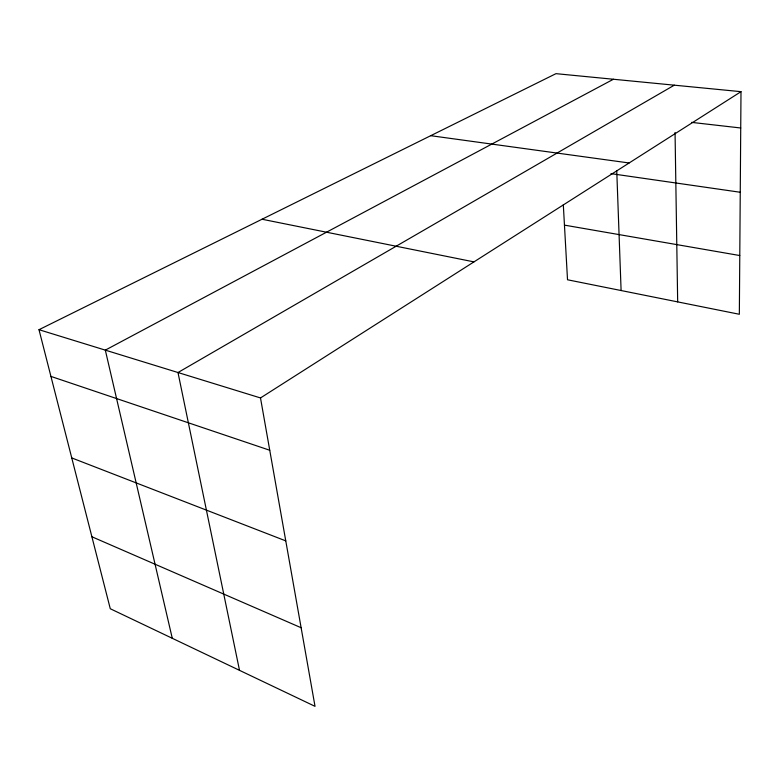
<?xml version="1.0" encoding="UTF-8"?>
<svg xmlns="http://www.w3.org/2000/svg" width="780" height="780" viewBox="0 0 780 780"><rect width="100%" height="100%" fill="white"/><g stroke="black" fill="none" stroke-linecap="round" stroke-linejoin="round"><path stroke-width="1.17" d="M39 329.696L260.5 397.946L315.023 706.339L110.282 608.741L39 329.696L555.974 73.661L741 91.669L739.342 314.272L567.518 279.776L563.316 204.769M260.5 397.946L741 91.669M674.31 85.176L177.986 372.528L239.509 670.342M613.421 79.248L105.319 350.132L172.273 638.293M691.626 122.382L740.727 127.988M430.735 135.691L629.129 162.981M610.954 173.638L740.249 192.26M564.457 225.127L739.781 255.538M262.031 219.239L473.957 261.885M50.934 376.409L269.744 450.255M71.75 457.928L285.773 540.881M91.894 536.767L301.129 627.734M616.756 170.908L621.104 290.54M675.051 132.483L677.674 301.899"/></g></svg>
